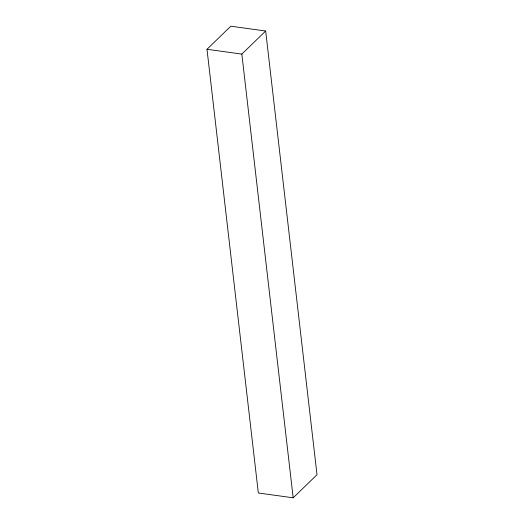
<?xml version="1.0" encoding="UTF-8"?>
<svg xmlns="http://www.w3.org/2000/svg" width="524" height="524" viewBox="0 0 524 524"><rect width="100%" height="100%" fill="white"/><g stroke="black" fill="none" stroke-linecap="round" stroke-linejoin="round"><path stroke-width="0.79" d="M206.993 49.282L230.822 26.2L265.668 31.008L317.007 474.718L293.178 497.8L258.332 492.992L206.993 49.282L241.839 54.09L265.668 31.008M241.839 54.09L293.178 497.8"/></g></svg>
